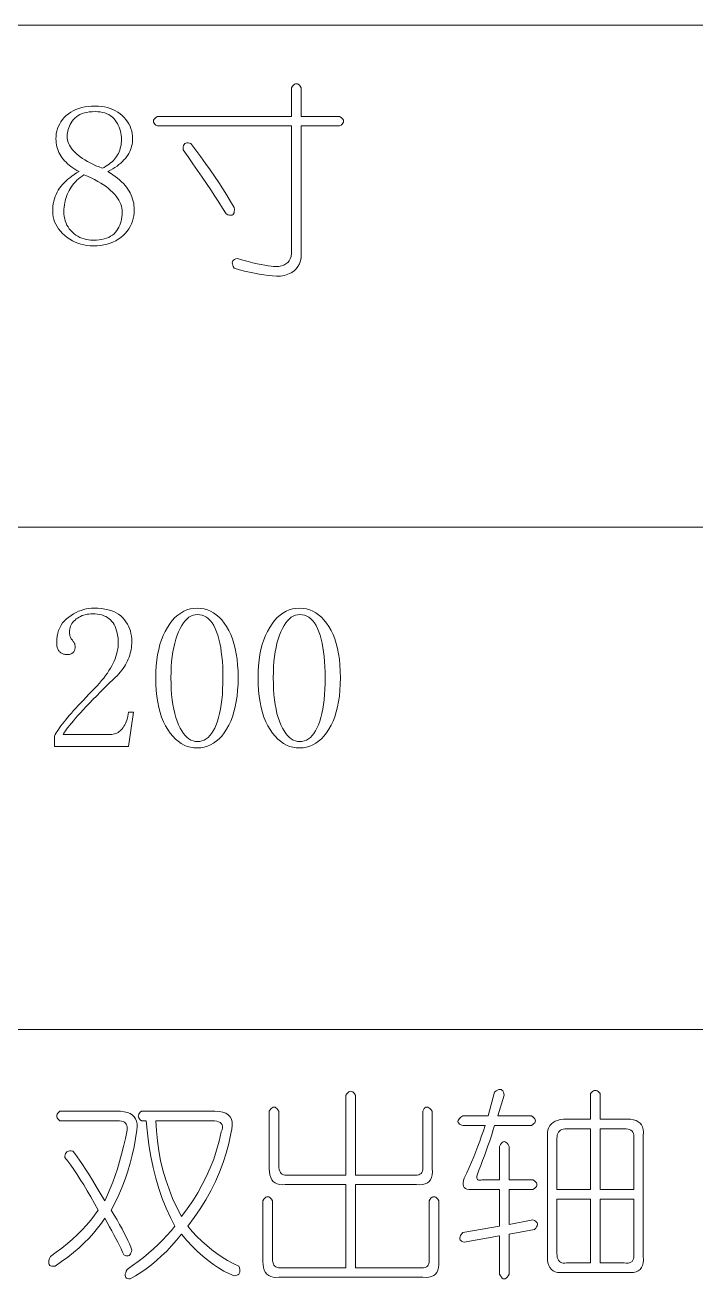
# Model space of a CAD drawing. Extents: x 1 to 297, y 1 to 210.
# Drawn here: x 33.1 to 40.3, y 43.05 to 56.51 of the extents above; entities that cross this region are included whole.
import ezdxf

# ---------------------------------------------------------------- set-up
doc = ezdxf.new("R2010")
doc.units = 0

msp = doc.modelspace()

# ---------------------------------------------------------------- linework, layer by layer
at = {"color": 7, "lineweight": 13}
for p, q in [((1.306, 56.508), (219.321, 56.508)), ((1.306, 51.119), (219.321, 51.119)), ((1.306, 45.731), (175.108, 45.731))]:
    msp.add_line(p, q, dxfattribs=at)
for points in [[(36.064, 55.836), (36.064, 55.528), (36.476, 55.528), (36.491, 55.517), (36.503, 55.507), (36.512, 55.497), (36.517, 55.487), (36.519, 55.476), (36.517, 55.466), (36.512, 55.456), (36.503, 55.445), (36.491, 55.435), (36.476, 55.425), (36.064, 55.425), (36.064, 54.053), (36.062, 54.014), (36.055, 53.978), (36.044, 53.945), (36.029, 53.916), (36.009, 53.891), (35.984, 53.868), (35.955, 53.849), (35.922, 53.834), (35.884, 53.822), (35.841, 53.813), (35.799, 53.814), (35.756, 53.817), (35.71, 53.821), (35.663, 53.827), (35.614, 53.835), (35.564, 53.844), (35.511, 53.855), (35.457, 53.868), (35.402, 53.883), (35.344, 53.899), (35.335, 53.916), (35.329, 53.931), (35.326, 53.944), (35.325, 53.957), (35.327, 53.968), (35.332, 53.977), (35.339, 53.986), (35.35, 53.992), (35.363, 53.998), (35.379, 54.002), (35.438, 53.986), (35.494, 53.971), (35.545, 53.958), (35.593, 53.947), (35.636, 53.938), (35.675, 53.93), (35.71, 53.924), (35.741, 53.92), (35.767, 53.917), (35.79, 53.916), (35.823, 53.918), (35.852, 53.923), (35.877, 53.932), (35.9, 53.944), (35.919, 53.959), (35.934, 53.978), (35.946, 54), (35.955, 54.026), (35.96, 54.055), (35.961, 54.088), (35.961, 55.425), (34.521, 55.425), (34.506, 55.435), (34.494, 55.445), (34.485, 55.456), (34.48, 55.466), (34.479, 55.476), (34.48, 55.487), (34.485, 55.497), (34.494, 55.507), (34.506, 55.517), (34.521, 55.528), (35.961, 55.528), (35.961, 55.836), (35.972, 55.852), (35.982, 55.864), (35.992, 55.872), (36.003, 55.877), (36.013, 55.879), (36.023, 55.877), (36.033, 55.872), (36.044, 55.864), (36.054, 55.852)], [(34.273, 54.525), (34.272, 54.493), (34.268, 54.462), (34.262, 54.432), (34.254, 54.403), (34.243, 54.375), (34.23, 54.348), (34.214, 54.322), (34.196, 54.297), (34.176, 54.273), (34.153, 54.251), (34.128, 54.229), (34.102, 54.21), (34.074, 54.194), (34.045, 54.179), (34.014, 54.167), (33.981, 54.157), (33.947, 54.149), (33.911, 54.144), (33.874, 54.14), (33.836, 54.139), (33.8, 54.14), (33.766, 54.144), (33.732, 54.149), (33.7, 54.157), (33.669, 54.167), (33.638, 54.179), (33.609, 54.194), (33.581, 54.21), (33.553, 54.229), (33.527, 54.251), (33.503, 54.273), (33.481, 54.297), (33.462, 54.321), (33.445, 54.345), (33.431, 54.371), (33.419, 54.397), (33.41, 54.423), (33.404, 54.451), (33.4, 54.479), (33.399, 54.508), (33.399, 54.536), (33.401, 54.564), (33.405, 54.591), (33.41, 54.617), (33.417, 54.643), (33.425, 54.667), (33.434, 54.691), (33.445, 54.713), (33.458, 54.735), (33.471, 54.756), (33.487, 54.777), (33.503, 54.796), (33.521, 54.816), (33.54, 54.834), (33.56, 54.853), (33.582, 54.87), (33.605, 54.888), (33.629, 54.904), (33.655, 54.921), (33.681, 54.936), (33.658, 54.949), (33.636, 54.961), (33.614, 54.975), (33.594, 54.989), (33.575, 55.004), (33.557, 55.019), (33.541, 55.035), (33.525, 55.051), (33.511, 55.069), (33.497, 55.086), (33.485, 55.104), (33.474, 55.123), (33.464, 55.142), (33.456, 55.162), (33.449, 55.182), (33.443, 55.202), (33.439, 55.223), (33.435, 55.244), (33.434, 55.266), (33.433, 55.288), (33.434, 55.316), (33.437, 55.344), (33.443, 55.371), (33.451, 55.397), (33.461, 55.423), (33.473, 55.447), (33.487, 55.471), (33.504, 55.493), (33.523, 55.515), (33.544, 55.536), (33.567, 55.556), (33.592, 55.573), (33.619, 55.589), (33.647, 55.602), (33.677, 55.613), (33.709, 55.623), (33.742, 55.63), (33.777, 55.635), (33.814, 55.638), (33.853, 55.639), (33.888, 55.638), (33.922, 55.635), (33.955, 55.63), (33.986, 55.623), (34.016, 55.613), (34.044, 55.602), (34.071, 55.589), (34.097, 55.573), (34.121, 55.556), (34.144, 55.536), (34.165, 55.515), (34.184, 55.493), (34.201, 55.471), (34.216, 55.447), (34.228, 55.423), (34.238, 55.397), (34.246, 55.371), (34.251, 55.344), (34.255, 55.316), (34.256, 55.288), (34.255, 55.267), (34.253, 55.247), (34.25, 55.227), (34.245, 55.207), (34.24, 55.188), (34.233, 55.169), (34.224, 55.15), (34.215, 55.131), (34.204, 55.113), (34.191, 55.095), (34.178, 55.077), (34.163, 55.06), (34.146, 55.043), (34.128, 55.026), (34.109, 55.01), (34.088, 54.995), (34.066, 54.979), (34.042, 54.965), (34.017, 54.95), (33.99, 54.936), (34.018, 54.919), (34.045, 54.901), (34.07, 54.883), (34.094, 54.865), (34.116, 54.846), (34.137, 54.827), (34.156, 54.808), (34.174, 54.788), (34.19, 54.768), (34.204, 54.748), (34.217, 54.727), (34.229, 54.706), (34.239, 54.684), (34.248, 54.663), (34.256, 54.641), (34.262, 54.618), (34.267, 54.595), (34.27, 54.572), (34.272, 54.549)], [(34.136, 55.279), (34.135, 55.303), (34.133, 55.326), (34.13, 55.348), (34.125, 55.37), (34.119, 55.392), (34.111, 55.412), (34.102, 55.432), (34.092, 55.452), (34.08, 55.471), (34.067, 55.489), (34.053, 55.506), (34.037, 55.522), (34.019, 55.535), (34, 55.547), (33.979, 55.557), (33.957, 55.565), (33.933, 55.571), (33.908, 55.576), (33.881, 55.578), (33.853, 55.579), (33.821, 55.578), (33.791, 55.576), (33.764, 55.571), (33.738, 55.565), (33.714, 55.558), (33.691, 55.548), (33.671, 55.537), (33.653, 55.524), (33.636, 55.51), (33.621, 55.493), (33.608, 55.476), (33.597, 55.459), (33.586, 55.441), (33.578, 55.423), (33.57, 55.406), (33.564, 55.387), (33.559, 55.369), (33.556, 55.351), (33.554, 55.332), (33.553, 55.313), (33.554, 55.295), (33.557, 55.276), (33.562, 55.257), (33.569, 55.239), (33.577, 55.22), (33.588, 55.202), (33.601, 55.184), (33.616, 55.165), (33.633, 55.147), (33.651, 55.129), (33.672, 55.111), (33.694, 55.094), (33.718, 55.077), (33.743, 55.061), (33.77, 55.045), (33.799, 55.029), (33.829, 55.014), (33.861, 54.999), (33.895, 54.985), (33.93, 54.971), (33.95, 54.981), (33.969, 54.992), (33.987, 55.004), (34.004, 55.016), (34.02, 55.028), (34.035, 55.042), (34.049, 55.055), (34.062, 55.069), (34.073, 55.084), (34.084, 55.099), (34.094, 55.115), (34.103, 55.131), (34.111, 55.148), (34.117, 55.165), (34.123, 55.183), (34.127, 55.201), (34.131, 55.22), (34.134, 55.239), (34.135, 55.259)], [(34.881, 55.236), (34.935, 55.165), (34.988, 55.094), (35.038, 55.023), (35.087, 54.954), (35.134, 54.885), (35.18, 54.817), (35.223, 54.749), (35.265, 54.682), (35.306, 54.616), (35.344, 54.551), (35.347, 54.528), (35.346, 54.509), (35.344, 54.494), (35.339, 54.482), (35.331, 54.473), (35.322, 54.468), (35.309, 54.467), (35.295, 54.468), (35.278, 54.473), (35.259, 54.482), (35.22, 54.544), (35.18, 54.608), (35.138, 54.673), (35.094, 54.74), (35.049, 54.808), (35.001, 54.877), (34.953, 54.948), (34.902, 55.02), (34.85, 55.093), (34.796, 55.168), (34.797, 55.187), (34.799, 55.203), (34.803, 55.217), (34.809, 55.228), (34.817, 55.236), (34.827, 55.242), (34.838, 55.245), (34.851, 55.245), (34.865, 55.242)], [(33.519, 54.508), (33.519, 54.481), (33.522, 54.455), (33.527, 54.43), (33.533, 54.406), (33.541, 54.383), (33.551, 54.362), (33.563, 54.341), (33.576, 54.321), (33.591, 54.303), (33.609, 54.285), (33.627, 54.269), (33.646, 54.254), (33.667, 54.241), (33.688, 54.23), (33.71, 54.221), (33.734, 54.213), (33.758, 54.207), (33.783, 54.203), (33.809, 54.2), (33.836, 54.199), (33.867, 54.2), (33.897, 54.203), (33.925, 54.207), (33.952, 54.213), (33.976, 54.221), (33.999, 54.23), (34.02, 54.241), (34.039, 54.254), (34.056, 54.269), (34.071, 54.285), (34.085, 54.302), (34.098, 54.321), (34.109, 54.34), (34.118, 54.36), (34.126, 54.381), (34.133, 54.403), (34.138, 54.426), (34.141, 54.449), (34.144, 54.474), (34.144, 54.499), (34.143, 54.521), (34.14, 54.543), (34.135, 54.565), (34.128, 54.587), (34.119, 54.608), (34.107, 54.63), (34.094, 54.651), (34.078, 54.672), (34.061, 54.693), (34.041, 54.713), (34.02, 54.734), (33.996, 54.754), (33.97, 54.774), (33.943, 54.793), (33.913, 54.812), (33.881, 54.831), (33.847, 54.849), (33.811, 54.867), (33.773, 54.885), (33.733, 54.902), (33.713, 54.888), (33.694, 54.873), (33.675, 54.858), (33.658, 54.842), (33.642, 54.825), (33.626, 54.807), (33.612, 54.789), (33.598, 54.77), (33.586, 54.751), (33.574, 54.731), (33.564, 54.71), (33.554, 54.689), (33.546, 54.667), (33.539, 54.646), (33.533, 54.623), (33.527, 54.601), (33.524, 54.578), (33.521, 54.555), (33.519, 54.532)], [(34.101, 49.873), (34.101, 49.904), (34.099, 49.932), (34.095, 49.959), (34.09, 49.985), (34.084, 50.009), (34.077, 50.032), (34.068, 50.054), (34.058, 50.074), (34.046, 50.092), (34.033, 50.109), (34.018, 50.125), (34.003, 50.138), (33.986, 50.151), (33.967, 50.161), (33.947, 50.17), (33.926, 50.178), (33.903, 50.183), (33.879, 50.187), (33.854, 50.19), (33.827, 50.191), (33.807, 50.19), (33.787, 50.188), (33.768, 50.186), (33.75, 50.182), (33.732, 50.177), (33.715, 50.171), (33.698, 50.163), (33.682, 50.155), (33.666, 50.145), (33.651, 50.135), (33.638, 50.123), (33.625, 50.111), (33.614, 50.099), (33.605, 50.085), (33.597, 50.072), (33.59, 50.057), (33.585, 50.042), (33.581, 50.027), (33.579, 50.01), (33.579, 49.993), (33.579, 49.983), (33.58, 49.974), (33.581, 49.964), (33.583, 49.955), (33.586, 49.946), (33.589, 49.938), (33.593, 49.93), (33.598, 49.922), (33.603, 49.915), (33.609, 49.908), (33.614, 49.901), (33.619, 49.894), (33.624, 49.887), (33.628, 49.88), (33.631, 49.873), (33.634, 49.867), (33.636, 49.86), (33.637, 49.853), (33.638, 49.846), (33.639, 49.839), (33.638, 49.831), (33.638, 49.823), (33.637, 49.815), (33.635, 49.808), (33.633, 49.802), (33.631, 49.795), (33.628, 49.79), (33.625, 49.784), (33.621, 49.779), (33.617, 49.775), (33.613, 49.771), (33.608, 49.767), (33.602, 49.764), (33.597, 49.761), (33.59, 49.759), (33.584, 49.757), (33.577, 49.755), (33.569, 49.754), (33.561, 49.754), (33.553, 49.753), (33.543, 49.754), (33.533, 49.755), (33.524, 49.756), (33.515, 49.758), (33.507, 49.761), (33.499, 49.764), (33.491, 49.768), (33.484, 49.773), (33.478, 49.778), (33.471, 49.783), (33.466, 49.79), (33.461, 49.797), (33.456, 49.805), (33.452, 49.814), (33.449, 49.823), (33.446, 49.833), (33.444, 49.844), (33.443, 49.856), (33.442, 49.869), (33.441, 49.882), (33.443, 49.917), (33.447, 49.951), (33.453, 49.982), (33.462, 50.012), (33.474, 50.041), (33.488, 50.067), (33.504, 50.092), (33.524, 50.115), (33.546, 50.137), (33.57, 50.156), (33.596, 50.174), (33.622, 50.19), (33.649, 50.204), (33.676, 50.217), (33.703, 50.227), (33.73, 50.235), (33.758, 50.242), (33.787, 50.247), (33.815, 50.25), (33.844, 50.251), (33.884, 50.25), (33.922, 50.246), (33.958, 50.241), (33.992, 50.234), (34.023, 50.225), (34.053, 50.214), (34.08, 50.2), (34.105, 50.185), (34.128, 50.167), (34.149, 50.148), (34.167, 50.127), (34.184, 50.105), (34.199, 50.081), (34.212, 50.057), (34.222, 50.032), (34.231, 50.006), (34.238, 49.979), (34.243, 49.95), (34.246, 49.921), (34.247, 49.891), (34.247, 49.87), (34.245, 49.849), (34.243, 49.829), (34.24, 49.808), (34.235, 49.788), (34.23, 49.767), (34.224, 49.747), (34.217, 49.726), (34.209, 49.705), (34.2, 49.685), (34.19, 49.664), (34.179, 49.644), (34.167, 49.624), (34.153, 49.604), (34.139, 49.584), (34.123, 49.565), (34.107, 49.545), (34.089, 49.526), (34.07, 49.507), (34.05, 49.488), (34.001, 49.441), (33.955, 49.395), (33.911, 49.352), (33.87, 49.31), (33.83, 49.27), (33.793, 49.232), (33.759, 49.196), (33.726, 49.161), (33.696, 49.129), (33.669, 49.098), (33.643, 49.069), (33.62, 49.042), (33.599, 49.017), (33.579, 48.993), (33.562, 48.972), (33.548, 48.953), (33.535, 48.936), (33.525, 48.921), (33.516, 48.908), (33.51, 48.896), (34.016, 48.896), (34.031, 48.897), (34.046, 48.899), (34.06, 48.902), (34.073, 48.906), (34.086, 48.911), (34.099, 48.918), (34.111, 48.926), (34.123, 48.935), (34.134, 48.945), (34.144, 48.956), (34.154, 48.969), (34.163, 48.983), (34.172, 48.998), (34.18, 49.014), (34.187, 49.031), (34.194, 49.05), (34.199, 49.07), (34.205, 49.091), (34.209, 49.113), (34.213, 49.136), (34.264, 49.136), (34.213, 48.768), (33.416, 48.768), (33.416, 48.879), (33.425, 48.895), (33.435, 48.912), (33.446, 48.929), (33.459, 48.948), (33.472, 48.967), (33.487, 48.987), (33.503, 49.008), (33.52, 49.03), (33.538, 49.053), (33.557, 49.076), (33.577, 49.101), (33.599, 49.126), (33.622, 49.152), (33.646, 49.179), (33.672, 49.207), (33.699, 49.236), (33.727, 49.265), (33.756, 49.296), (33.787, 49.327), (33.819, 49.359), (33.847, 49.388), (33.874, 49.417), (33.899, 49.445), (33.923, 49.473), (33.945, 49.501), (33.966, 49.528), (33.985, 49.555), (34.002, 49.581), (34.018, 49.608), (34.033, 49.633), (34.046, 49.659), (34.058, 49.684), (34.068, 49.709), (34.077, 49.734), (34.084, 49.758), (34.09, 49.782), (34.095, 49.805), (34.099, 49.828), (34.101, 49.851)], [(34.95, 48.751), (34.913, 48.753), (34.877, 48.758), (34.842, 48.768), (34.809, 48.782), (34.776, 48.8), (34.745, 48.822), (34.715, 48.847), (34.687, 48.877), (34.659, 48.91), (34.633, 48.948), (34.608, 48.989), (34.587, 49.033), (34.567, 49.081), (34.551, 49.131), (34.536, 49.186), (34.525, 49.243), (34.516, 49.304), (34.509, 49.367), (34.506, 49.434), (34.504, 49.505), (34.506, 49.57), (34.509, 49.633), (34.515, 49.694), (34.524, 49.752), (34.535, 49.807), (34.549, 49.86), (34.565, 49.91), (34.584, 49.957), (34.605, 50.002), (34.629, 50.045), (34.654, 50.084), (34.681, 50.119), (34.71, 50.15), (34.74, 50.177), (34.771, 50.199), (34.804, 50.218), (34.838, 50.232), (34.874, 50.242), (34.911, 50.249), (34.95, 50.251), (34.987, 50.249), (35.023, 50.243), (35.057, 50.233), (35.091, 50.219), (35.123, 50.201), (35.153, 50.18), (35.183, 50.154), (35.211, 50.124), (35.237, 50.091), (35.263, 50.053), (35.286, 50.012), (35.308, 49.968), (35.326, 49.921), (35.342, 49.871), (35.356, 49.818), (35.367, 49.761), (35.376, 49.702), (35.382, 49.639), (35.386, 49.574), (35.387, 49.505), (35.386, 49.436), (35.382, 49.37), (35.376, 49.307), (35.367, 49.248), (35.356, 49.191), (35.342, 49.137), (35.326, 49.086), (35.308, 49.039), (35.286, 48.994), (35.263, 48.952), (35.237, 48.914), (35.211, 48.879), (35.183, 48.849), (35.153, 48.823), (35.123, 48.801), (35.091, 48.783), (35.057, 48.769), (35.023, 48.759), (34.987, 48.753)], [(36.047, 48.751), (36.01, 48.753), (35.974, 48.758), (35.939, 48.768), (35.906, 48.782), (35.874, 48.8), (35.842, 48.822), (35.813, 48.847), (35.784, 48.877), (35.756, 48.91), (35.73, 48.948), (35.706, 48.989), (35.684, 49.033), (35.664, 49.081), (35.648, 49.131), (35.634, 49.186), (35.622, 49.243), (35.613, 49.304), (35.607, 49.367), (35.603, 49.434), (35.601, 49.505), (35.603, 49.57), (35.606, 49.633), (35.613, 49.694), (35.621, 49.752), (35.632, 49.807), (35.646, 49.86), (35.662, 49.91), (35.681, 49.957), (35.702, 50.002), (35.726, 50.045), (35.751, 50.084), (35.778, 50.119), (35.807, 50.15), (35.837, 50.177), (35.868, 50.199), (35.901, 50.218), (35.935, 50.232), (35.971, 50.242), (36.008, 50.249), (36.047, 50.251), (36.084, 50.249), (36.12, 50.243), (36.155, 50.233), (36.188, 50.219), (36.22, 50.201), (36.25, 50.18), (36.28, 50.154), (36.308, 50.124), (36.334, 50.091), (36.36, 50.053), (36.384, 50.012), (36.405, 49.968), (36.423, 49.921), (36.44, 49.871), (36.453, 49.818), (36.464, 49.761), (36.473, 49.702), (36.479, 49.639), (36.483, 49.574), (36.484, 49.505), (36.483, 49.436), (36.479, 49.37), (36.473, 49.307), (36.464, 49.248), (36.453, 49.191), (36.44, 49.137), (36.423, 49.086), (36.405, 49.039), (36.384, 48.994), (36.36, 48.952), (36.334, 48.914), (36.308, 48.879), (36.28, 48.849), (36.25, 48.823), (36.22, 48.801), (36.188, 48.783), (36.155, 48.769), (36.12, 48.759), (36.084, 48.753)], [(34.95, 50.182), (34.926, 50.18), (34.904, 50.175), (34.881, 50.165), (34.86, 50.153), (34.84, 50.136), (34.82, 50.116), (34.801, 50.092), (34.783, 50.064), (34.765, 50.033), (34.749, 49.998), (34.733, 49.96), (34.719, 49.919), (34.707, 49.876), (34.696, 49.83), (34.688, 49.782), (34.68, 49.732), (34.674, 49.679), (34.67, 49.623), (34.668, 49.565), (34.667, 49.505), (34.668, 49.441), (34.67, 49.38), (34.674, 49.323), (34.68, 49.268), (34.688, 49.216), (34.696, 49.166), (34.707, 49.12), (34.719, 49.077), (34.733, 49.037), (34.749, 48.999), (34.765, 48.965), (34.783, 48.934), (34.801, 48.907), (34.82, 48.884), (34.84, 48.864), (34.86, 48.848), (34.881, 48.835), (34.904, 48.826), (34.926, 48.821), (34.95, 48.819), (34.975, 48.821), (34.999, 48.826), (35.022, 48.835), (35.044, 48.848), (35.065, 48.864), (35.084, 48.884), (35.103, 48.907), (35.12, 48.934), (35.136, 48.965), (35.151, 48.999), (35.165, 49.037), (35.178, 49.077), (35.189, 49.12), (35.198, 49.166), (35.206, 49.216), (35.213, 49.268), (35.218, 49.323), (35.221, 49.38), (35.224, 49.441), (35.224, 49.505), (35.224, 49.565), (35.222, 49.623), (35.218, 49.679), (35.213, 49.732), (35.207, 49.782), (35.2, 49.83), (35.191, 49.876), (35.18, 49.919), (35.169, 49.96), (35.156, 49.998), (35.141, 50.033), (35.126, 50.064), (35.108, 50.092), (35.09, 50.116), (35.07, 50.136), (35.049, 50.153), (35.026, 50.165), (35.002, 50.175), (34.977, 50.18)], [(36.047, 50.182), (36.024, 50.18), (36.001, 50.175), (35.979, 50.165), (35.957, 50.153), (35.937, 50.136), (35.917, 50.116), (35.898, 50.092), (35.88, 50.064), (35.862, 50.033), (35.846, 49.998), (35.83, 49.96), (35.816, 49.919), (35.804, 49.876), (35.794, 49.83), (35.785, 49.782), (35.777, 49.732), (35.772, 49.679), (35.768, 49.623), (35.765, 49.565), (35.764, 49.505), (35.765, 49.441), (35.768, 49.38), (35.772, 49.323), (35.777, 49.268), (35.785, 49.216), (35.794, 49.166), (35.804, 49.12), (35.816, 49.077), (35.83, 49.037), (35.846, 48.999), (35.862, 48.965), (35.88, 48.934), (35.898, 48.907), (35.917, 48.884), (35.937, 48.864), (35.957, 48.848), (35.979, 48.835), (36.001, 48.826), (36.024, 48.821), (36.047, 48.819), (36.072, 48.821), (36.096, 48.826), (36.119, 48.835), (36.141, 48.848), (36.162, 48.864), (36.181, 48.884), (36.2, 48.907), (36.217, 48.934), (36.233, 48.965), (36.249, 48.999), (36.262, 49.037), (36.275, 49.077), (36.286, 49.12), (36.295, 49.166), (36.303, 49.216), (36.31, 49.268), (36.315, 49.323), (36.319, 49.38), (36.321, 49.441), (36.321, 49.505), (36.321, 49.565), (36.319, 49.623), (36.315, 49.679), (36.31, 49.732), (36.304, 49.782), (36.297, 49.83), (36.288, 49.876), (36.278, 49.919), (36.266, 49.96), (36.253, 49.998), (36.238, 50.033), (36.223, 50.064), (36.206, 50.092), (36.187, 50.116), (36.167, 50.136), (36.146, 50.153), (36.123, 50.165), (36.099, 50.175), (36.074, 50.18)], [(37.796, 44.699), (37.777, 44.706), (37.763, 44.714), (37.753, 44.723), (37.746, 44.732), (37.744, 44.742), (37.746, 44.753), (37.753, 44.764), (37.763, 44.776), (37.777, 44.789), (37.796, 44.802), (38.07, 44.802), (38.139, 45.059), (38.155, 45.071), (38.17, 45.08), (38.184, 45.085), (38.196, 45.087), (38.207, 45.085), (38.217, 45.08), (38.225, 45.071), (38.232, 45.059), (38.237, 45.044), (38.241, 45.025), (38.173, 44.802), (38.533, 44.802), (38.548, 44.792), (38.56, 44.781), (38.569, 44.771), (38.574, 44.761), (38.576, 44.751), (38.574, 44.74), (38.569, 44.73), (38.56, 44.72), (38.548, 44.709), (38.533, 44.699), (38.139, 44.699), (38.121, 44.644), (38.104, 44.59), (38.086, 44.536), (38.067, 44.482), (38.049, 44.429), (38.03, 44.376), (38.01, 44.324), (37.99, 44.271), (37.97, 44.219), (37.95, 44.168), (37.947, 44.155), (37.947, 44.144), (37.947, 44.134), (37.95, 44.127), (37.954, 44.121), (37.96, 44.116), (37.968, 44.114), (37.977, 44.113), (37.989, 44.114), (38.001, 44.116), (38.19, 44.116), (38.19, 44.476), (38.2, 44.495), (38.211, 44.509), (38.221, 44.519), (38.231, 44.526), (38.241, 44.528), (38.252, 44.526), (38.262, 44.519), (38.272, 44.509), (38.283, 44.495), (38.293, 44.476), (38.293, 44.116), (38.55, 44.116), (38.565, 44.106), (38.577, 44.096), (38.586, 44.085), (38.591, 44.075), (38.593, 44.065), (38.591, 44.055), (38.586, 44.044), (38.577, 44.034), (38.565, 44.024), (38.55, 44.013), (38.293, 44.013), (38.293, 43.636), (38.55, 43.688), (38.566, 43.681), (38.578, 43.673), (38.588, 43.664), (38.594, 43.655), (38.597, 43.645), (38.597, 43.634), (38.594, 43.623), (38.588, 43.611), (38.579, 43.598), (38.567, 43.585), (38.293, 43.533), (38.293, 43.105), (38.283, 43.086), (38.272, 43.072), (38.262, 43.062), (38.252, 43.055), (38.241, 43.053), (38.231, 43.055), (38.221, 43.062), (38.211, 43.072), (38.2, 43.086), (38.19, 43.105), (38.19, 43.516), (37.813, 43.448), (37.797, 43.452), (37.785, 43.457), (37.775, 43.464), (37.769, 43.472), (37.766, 43.482), (37.766, 43.493), (37.768, 43.505), (37.774, 43.519), (37.784, 43.534), (37.796, 43.551), (38.19, 43.619), (38.19, 44.013), (37.916, 44.013), (37.887, 44.012), (37.862, 44.013), (37.842, 44.017), (37.825, 44.024), (37.813, 44.035), (37.805, 44.048), (37.801, 44.065), (37.801, 44.085), (37.805, 44.108), (37.813, 44.133), (37.84, 44.192), (37.866, 44.249), (37.891, 44.307), (37.914, 44.364), (37.937, 44.421), (37.959, 44.477), (37.98, 44.533), (37.999, 44.589), (38.018, 44.644), (38.036, 44.699)], [(39.27, 45.042), (39.27, 44.768), (39.561, 44.768), (39.597, 44.766), (39.629, 44.761), (39.656, 44.752), (39.679, 44.74), (39.699, 44.725), (39.714, 44.706), (39.725, 44.684), (39.731, 44.658), (39.734, 44.629), (39.733, 44.596), (39.733, 43.293), (39.734, 43.258), (39.731, 43.226), (39.725, 43.199), (39.714, 43.175), (39.699, 43.156), (39.679, 43.141), (39.656, 43.13), (39.629, 43.123), (39.597, 43.121), (39.561, 43.122), (38.876, 43.122), (38.843, 43.121), (38.814, 43.123), (38.788, 43.13), (38.766, 43.141), (38.747, 43.156), (38.732, 43.175), (38.72, 43.199), (38.711, 43.226), (38.706, 43.258), (38.704, 43.293), (38.704, 44.596), (38.706, 44.626), (38.711, 44.653), (38.72, 44.677), (38.732, 44.698), (38.747, 44.716), (38.766, 44.732), (38.788, 44.745), (38.814, 44.755), (38.843, 44.763), (38.876, 44.768), (39.167, 44.768), (39.167, 45.042), (39.177, 45.054), (39.188, 45.064), (39.198, 45.071), (39.208, 45.075), (39.219, 45.076), (39.229, 45.075), (39.239, 45.071), (39.249, 45.064), (39.26, 45.054)], [(36.647, 45.025), (36.647, 44.168), (37.264, 44.168), (37.287, 44.166), (37.307, 44.166), (37.324, 44.17), (37.338, 44.176), (37.35, 44.185), (37.359, 44.197), (37.365, 44.211), (37.369, 44.228), (37.369, 44.248), (37.367, 44.271), (37.367, 44.853), (37.374, 44.869), (37.382, 44.881), (37.391, 44.889), (37.4, 44.895), (37.41, 44.896), (37.421, 44.895), (37.432, 44.889), (37.444, 44.881), (37.457, 44.869), (37.47, 44.853), (37.47, 44.236), (37.471, 44.201), (37.469, 44.169), (37.462, 44.142), (37.451, 44.118), (37.436, 44.099), (37.417, 44.084), (37.393, 44.073), (37.366, 44.066), (37.334, 44.063), (37.299, 44.065), (36.647, 44.065), (36.647, 43.173), (37.333, 43.173), (37.355, 43.171), (37.375, 43.172), (37.393, 43.175), (37.407, 43.182), (37.419, 43.191), (37.427, 43.202), (37.434, 43.217), (37.437, 43.234), (37.438, 43.254), (37.436, 43.276), (37.436, 43.893), (37.446, 43.909), (37.456, 43.921), (37.467, 43.929), (37.477, 43.935), (37.487, 43.936), (37.497, 43.935), (37.508, 43.929), (37.518, 43.921), (37.528, 43.909), (37.539, 43.893), (37.539, 43.242), (37.54, 43.206), (37.537, 43.175), (37.53, 43.147), (37.519, 43.124), (37.504, 43.105), (37.485, 43.09), (37.462, 43.079), (37.434, 43.072), (37.403, 43.069), (37.367, 43.071), (35.824, 43.071), (35.792, 43.069), (35.763, 43.072), (35.737, 43.079), (35.715, 43.09), (35.696, 43.105), (35.68, 43.124), (35.668, 43.147), (35.66, 43.175), (35.655, 43.206), (35.653, 43.242), (35.653, 43.893), (35.663, 43.909), (35.673, 43.921), (35.684, 43.929), (35.694, 43.935), (35.704, 43.936), (35.715, 43.935), (35.725, 43.929), (35.735, 43.921), (35.745, 43.909), (35.756, 43.893), (35.756, 43.276), (35.757, 43.254), (35.76, 43.234), (35.765, 43.217), (35.772, 43.202), (35.781, 43.191), (35.793, 43.182), (35.806, 43.175), (35.822, 43.172), (35.839, 43.171), (35.859, 43.173), (36.544, 43.173), (36.544, 44.065), (35.893, 44.065), (35.86, 44.063), (35.831, 44.066), (35.805, 44.073), (35.783, 44.084), (35.764, 44.099), (35.749, 44.118), (35.737, 44.142), (35.728, 44.169), (35.723, 44.201), (35.721, 44.236), (35.721, 44.853), (35.732, 44.869), (35.742, 44.881), (35.752, 44.889), (35.763, 44.895), (35.773, 44.896), (35.783, 44.895), (35.793, 44.889), (35.804, 44.881), (35.814, 44.869), (35.824, 44.853), (35.824, 44.271), (35.825, 44.248), (35.828, 44.228), (35.834, 44.211), (35.841, 44.197), (35.85, 44.185), (35.861, 44.176), (35.875, 44.17), (35.89, 44.166), (35.908, 44.166), (35.927, 44.168), (36.544, 44.168), (36.544, 45.025), (36.555, 45.04), (36.565, 45.052), (36.575, 45.061), (36.585, 45.066), (36.596, 45.068), (36.606, 45.066), (36.616, 45.061), (36.627, 45.052), (36.637, 45.04)], [(33.476, 44.853), (34.127, 44.853), (34.166, 44.848), (34.2, 44.84), (34.229, 44.828), (34.253, 44.812), (34.273, 44.793), (34.288, 44.771), (34.298, 44.745), (34.303, 44.716), (34.303, 44.684), (34.299, 44.648), (34.287, 44.559), (34.271, 44.471), (34.252, 44.383), (34.23, 44.297), (34.204, 44.211), (34.175, 44.125), (34.143, 44.041), (34.107, 43.957), (34.067, 43.873), (34.024, 43.791), (34.057, 43.737), (34.088, 43.686), (34.116, 43.637), (34.142, 43.59), (34.166, 43.546), (34.187, 43.505), (34.205, 43.465), (34.222, 43.429), (34.236, 43.394), (34.247, 43.362), (34.243, 43.346), (34.238, 43.333), (34.232, 43.321), (34.225, 43.313), (34.217, 43.306), (34.208, 43.302), (34.198, 43.301), (34.187, 43.302), (34.175, 43.305), (34.161, 43.311), (34.147, 43.342), (34.131, 43.376), (34.114, 43.411), (34.096, 43.448), (34.076, 43.486), (34.054, 43.527), (34.032, 43.569), (34.008, 43.612), (33.982, 43.658), (33.956, 43.705), (33.92, 43.65), (33.88, 43.597), (33.836, 43.543), (33.788, 43.491), (33.737, 43.439), (33.682, 43.388), (33.623, 43.338), (33.561, 43.288), (33.494, 43.239), (33.424, 43.191), (33.405, 43.189), (33.389, 43.189), (33.376, 43.193), (33.367, 43.199), (33.36, 43.208), (33.356, 43.219), (33.356, 43.234), (33.358, 43.251), (33.364, 43.271), (33.373, 43.293), (33.437, 43.339), (33.498, 43.385), (33.556, 43.432), (33.611, 43.48), (33.664, 43.529), (33.714, 43.579), (33.762, 43.631), (33.806, 43.683), (33.848, 43.736), (33.887, 43.791), (33.847, 43.864), (33.807, 43.934), (33.768, 44), (33.731, 44.062), (33.694, 44.121), (33.659, 44.175), (33.624, 44.226), (33.591, 44.273), (33.559, 44.317), (33.527, 44.356), (33.528, 44.372), (33.531, 44.386), (33.535, 44.398), (33.541, 44.408), (33.549, 44.416), (33.558, 44.422), (33.569, 44.426), (33.582, 44.428), (33.597, 44.427), (33.613, 44.425), (33.635, 44.398), (33.659, 44.365), (33.687, 44.327), (33.717, 44.282), (33.75, 44.232), (33.786, 44.176), (33.824, 44.114), (33.865, 44.046), (33.909, 43.973), (33.956, 43.893), (33.986, 43.957), (34.015, 44.022), (34.042, 44.091), (34.068, 44.162), (34.093, 44.236), (34.116, 44.313), (34.138, 44.393), (34.159, 44.475), (34.178, 44.56), (34.196, 44.648), (34.198, 44.667), (34.197, 44.685), (34.194, 44.7), (34.187, 44.714), (34.179, 44.725), (34.167, 44.734), (34.153, 44.741), (34.135, 44.746), (34.115, 44.75), (34.093, 44.751), (33.476, 44.751), (33.463, 44.761), (33.454, 44.771), (33.447, 44.781), (33.443, 44.792), (33.441, 44.802), (33.443, 44.812), (33.447, 44.823), (33.454, 44.833), (33.463, 44.843)], [(34.196, 43.156), (34.256, 43.198), (34.315, 43.241), (34.372, 43.284), (34.426, 43.329), (34.479, 43.375), (34.529, 43.422), (34.577, 43.469), (34.624, 43.518), (34.668, 43.568), (34.71, 43.619), (34.661, 43.714), (34.615, 43.813), (34.574, 43.915), (34.537, 44.022), (34.504, 44.133), (34.475, 44.249), (34.451, 44.368), (34.43, 44.491), (34.414, 44.619), (34.401, 44.751), (34.35, 44.751), (34.338, 44.761), (34.328, 44.771), (34.321, 44.781), (34.317, 44.792), (34.316, 44.802), (34.317, 44.812), (34.321, 44.823), (34.328, 44.833), (34.338, 44.843), (34.35, 44.853), (35.139, 44.853), (35.183, 44.851), (35.222, 44.844), (35.255, 44.832), (35.281, 44.815), (35.301, 44.793), (35.315, 44.767), (35.323, 44.736), (35.325, 44.7), (35.321, 44.659), (35.31, 44.613), (35.287, 44.508), (35.259, 44.404), (35.225, 44.301), (35.187, 44.199), (35.143, 44.099), (35.094, 44), (35.04, 43.903), (34.981, 43.807), (34.917, 43.712), (34.847, 43.619), (34.896, 43.562), (34.946, 43.509), (34.997, 43.458), (35.05, 43.411), (35.104, 43.366), (35.16, 43.325), (35.217, 43.287), (35.275, 43.252), (35.335, 43.22), (35.396, 43.191), (35.401, 43.171), (35.405, 43.154), (35.405, 43.138), (35.404, 43.125), (35.4, 43.113), (35.394, 43.104), (35.385, 43.097), (35.374, 43.092), (35.36, 43.089), (35.344, 43.088), (35.289, 43.111), (35.234, 43.138), (35.178, 43.171), (35.122, 43.208), (35.066, 43.251), (35.009, 43.298), (34.952, 43.349), (34.894, 43.406), (34.837, 43.467), (34.779, 43.533), (34.727, 43.47), (34.674, 43.41), (34.621, 43.353), (34.567, 43.3), (34.513, 43.251), (34.458, 43.204), (34.402, 43.161), (34.345, 43.122), (34.288, 43.086), (34.23, 43.053), (34.214, 43.054), (34.201, 43.058), (34.191, 43.063), (34.183, 43.07), (34.179, 43.079), (34.177, 43.09), (34.177, 43.104), (34.181, 43.119), (34.187, 43.137)], [(34.779, 43.722), (34.841, 43.805), (34.9, 43.89), (34.954, 43.977), (35.003, 44.065), (35.049, 44.155), (35.089, 44.247), (35.125, 44.34), (35.157, 44.435), (35.184, 44.532), (35.207, 44.631), (35.215, 44.653), (35.219, 44.674), (35.219, 44.692), (35.215, 44.707), (35.207, 44.721), (35.195, 44.731), (35.178, 44.74), (35.158, 44.746), (35.133, 44.749), (35.104, 44.751), (34.504, 44.751), (34.51, 44.642), (34.521, 44.534), (34.536, 44.428), (34.556, 44.323), (34.581, 44.219), (34.611, 44.117), (34.646, 44.016), (34.685, 43.917), (34.73, 43.819)], [(39.167, 44.665), (38.91, 44.665), (38.89, 44.664), (38.873, 44.661), (38.858, 44.656), (38.844, 44.648), (38.833, 44.639), (38.824, 44.628), (38.816, 44.614), (38.811, 44.599), (38.808, 44.582), (38.807, 44.562), (38.807, 44.013), (39.167, 44.013)], [(39.527, 44.665), (39.27, 44.665), (39.27, 44.013), (39.63, 44.013), (39.63, 44.562), (39.632, 44.582), (39.631, 44.599), (39.628, 44.614), (39.622, 44.628), (39.613, 44.639), (39.601, 44.648), (39.587, 44.656), (39.57, 44.661), (39.55, 44.664)], [(39.167, 43.911), (38.807, 43.911), (38.807, 43.328), (38.808, 43.305), (38.811, 43.285), (38.816, 43.268), (38.824, 43.254), (38.833, 43.242), (38.844, 43.233), (38.858, 43.227), (38.873, 43.223), (38.89, 43.223), (38.91, 43.225), (39.167, 43.225)], [(39.63, 43.911), (39.27, 43.911), (39.27, 43.225), (39.527, 43.225), (39.55, 43.223), (39.57, 43.223), (39.587, 43.227), (39.601, 43.233), (39.613, 43.242), (39.622, 43.254), (39.628, 43.268), (39.631, 43.285), (39.632, 43.305), (39.63, 43.328)]]:
    msp.add_lwpolyline(points, close=True, dxfattribs=at)

doc.saveas('drawing.dxf')
